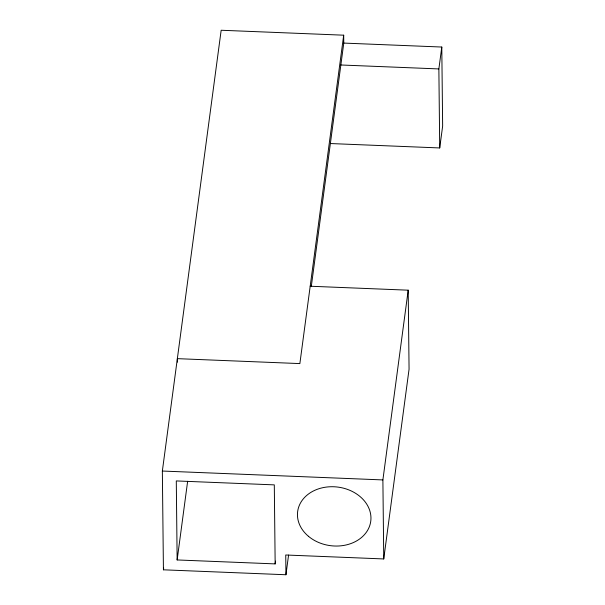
<?xml version="1.0" encoding="UTF-8"?>
<svg xmlns="http://www.w3.org/2000/svg" width="605" height="605" viewBox="0 0 605 605"><rect width="100%" height="100%" fill="white"/><g stroke="black" fill="none" stroke-linecap="round" stroke-linejoin="round"><path stroke-width="0.91" d="M288.57 555.08L285.946 574.75L163.426 569.812L162.352 471.038L221.165 30.25L343.685 35.188L343.776 43.084L311.273 286.649M163.426 569.812L163.675 567.944M275.532 561.092L275.162 563.898L177.144 559.95L187.641 481.277M343.685 35.188L299.868 363.59L177.348 358.652L177.386 362.168M285.946 574.75L285.734 554.997L383.744 558.944L382.889 479.924L408.201 290.181L310.191 286.233M330.398 143.544L439.722 147.945L438.867 68.932L441.786 47.039L343.776 43.084M383.744 558.944L409.063 369.201L408.201 290.181M439.722 147.945L442.648 126.052L441.786 47.039M340.849 64.985L438.867 68.932M162.352 471.038L382.889 479.924M275.162 563.898L274.299 484.877L176.289 480.93L177.144 559.95M308.437 536.287A36.875 29.524 7.6 0 0 369.791 525.48A36.875 29.524 7.6 0 0 324.378 487.38A36.875 29.524 7.6 0 0 308.437 536.287"/></g></svg>
